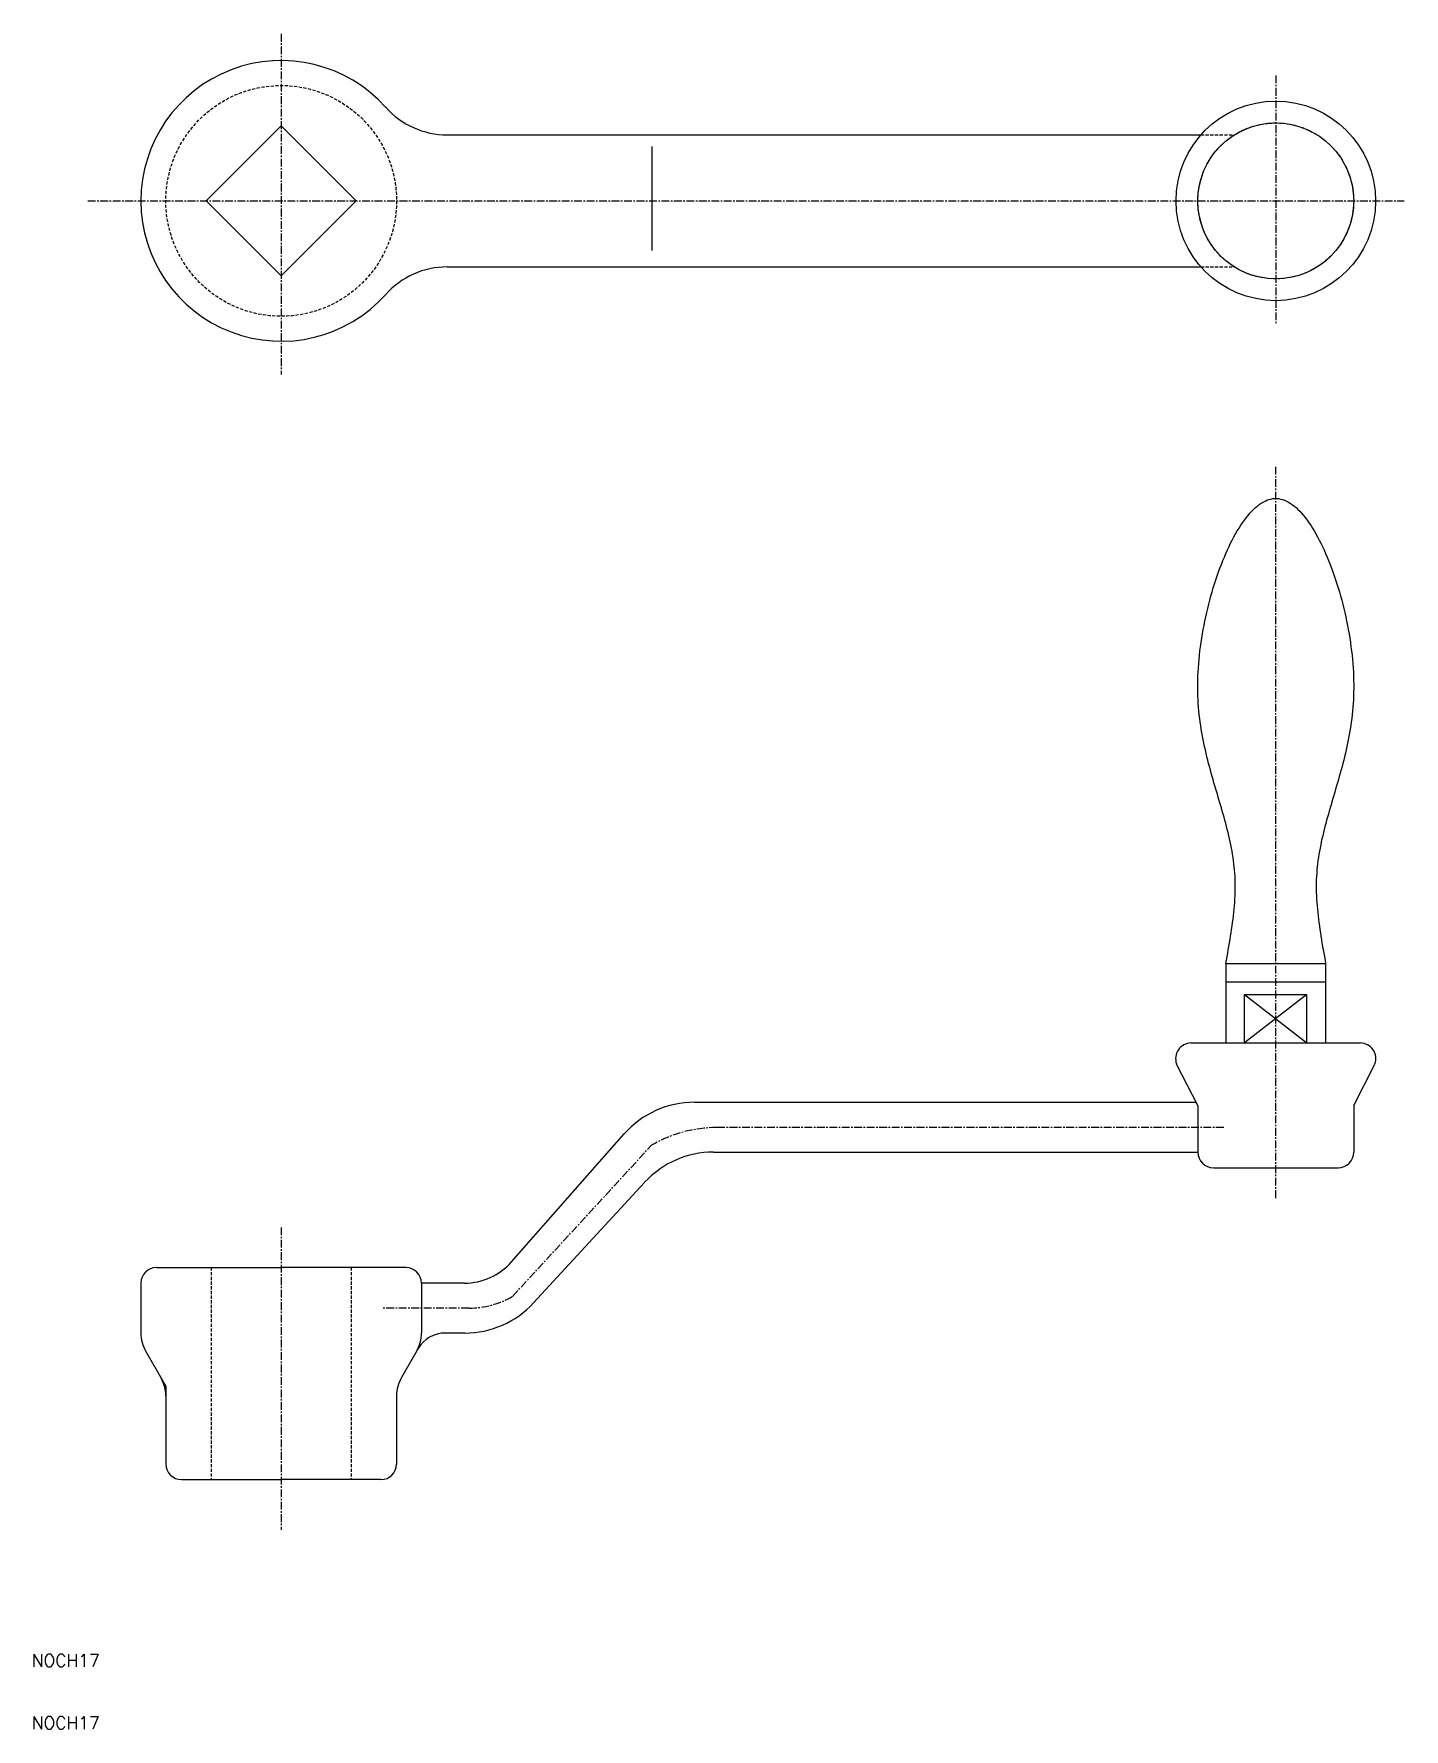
# Model space of a CAD drawing. Extents: x 10 to 230, y 10 to 282.
import ezdxf

# ---------------------------------------------------------------- set-up
doc = ezdxf.new("R2010")
doc.units = 0
doc.linetypes.add('CENTER', pattern=[2, 1.25, -0.25, 0.25, -0.25])
doc.linetypes.add('DASHED', pattern=[0.75, 0.5, -0.25])
doc.layers.get('0').update_dxf_attribs({"linetype": 'CONTINUOUS'})
doc.layers.add('CENTER', color=1, linetype='CENTER')
doc.styles.get("Standard").update_dxf_attribs({"font": 'txt.shx'})

msp = doc.modelspace()

# ---------------------------------------------------------------- linework, layer by layer
at = {"color": 7, "linetype": 'CONTINUOUS'}
for p, q in [((76.64, 265.6), (197.5, 265.6)), ((109.49, 247.08), (109.49, 263.71)), ((76.64, 244.43), (197.5, 244.43)), ((201.5, 132.75), (201.5, 120)), ((201.5, 132.75), (217.5, 132.75)), ((217.5, 132.75), (217.5, 120)), ((201.5, 129.8), (217.5, 129.8)), ((204.5, 120), (204.5, 127.8)), ((204.5, 127.8), (214.5, 127.8)), ((214.5, 120), (214.5, 127.8)), ((195.93, 120), (223.06, 120)), ((201.5, 120), (217.5, 120)), ((197, 110), (193.59, 116.63)), ((222, 110), (225.4, 116.63)), ((116.27, 110.5), (196.74, 110.5)), ((197, 110), (197, 102.5)), ((222, 110), (222, 102.5)), ((86.92, 84.89), (105.02, 105.42)), ((119.32, 102.5), (197, 102.5)), ((199.5, 100), (219.5, 100)), ((90.48, 78.34), (108.28, 97.66)), ((30, 84), (50, 84)), ((70, 84), (50, 84)), ((27.5, 81.5), (27.5, 73.53)), ((72.5, 81.5), (72.5, 73.53)), ((79.42, 81.5), (72.5, 81.5)), ((79.45, 73.5), (76.3, 73.5)), ((71.97, 71), (69.3, 66.39)), ((28.3, 70.53), (31.5, 65)), ((31.5, 65), (31.5, 52.5)), ((68.5, 63.39), (68.5, 52.5)), ((34, 50), (50, 50)), ((66, 50), (50, 50))]:
    msp.add_line(p, q, dxfattribs=at)
at = {"color": 3, "linetype": 'DASHED'}
for p, q in [((197.5, 265.6), (202.85, 265.6)), ((197.5, 244.43), (202.85, 244.43)), ((38.77, 84), (38.77, 50)), ((61.23, 84), (61.23, 50))]:
    msp.add_line(p, q, dxfattribs=at)
at = {"color": 3, "linetype": 'CONTINUOUS'}
for p, q in [((214.5, 127.8), (204.5, 120)), ((204.5, 127.8), (214.5, 120))]:
    msp.add_line(p, q, dxfattribs=at)
at = {"color": 7, "linetype": 'CONTINUOUS'}
msp.add_lwpolyline([(50, 242.99), (62.02, 255.01), (50, 267.04), (37.98, 255.01)], close=True, dxfattribs=at)
msp.add_polyline3d([(201.5, 132.75, 0), (201.6, 133.3, 0), (201.69, 133.85, 0), (201.79, 134.4, 0), (201.89, 134.95, 0), (201.98, 135.49, 0), (202.08, 136.04, 0), (202.17, 136.59, 0), (202.26, 137.14, 0), (202.34, 137.68, 0), (202.42, 138.22, 0), (202.5, 138.77, 0), (202.58, 139.31, 0), (202.65, 139.85, 0), (202.71, 140.39, 0), (202.77, 140.93, 0), (202.82, 141.47, 0), (202.87, 142, 0), (202.91, 142.53, 0), (202.95, 143.06, 0), (202.97, 143.59, 0), (202.99, 144.12, 0), (203.01, 144.64, 0), (203.01, 145.16, 0), (203, 145.68, 0), (202.99, 146.2, 0), (202.97, 146.71, 0), (202.93, 147.23, 0), (202.89, 147.74, 0), (202.84, 148.24, 0), (202.79, 148.75, 0), (202.72, 149.25, 0), (202.65, 149.75, 0), (202.57, 150.25, 0), (202.48, 150.75, 0), (202.39, 151.25, 0), (202.29, 151.75, 0), (202.19, 152.24, 0), (202.08, 152.74, 0), (201.97, 153.23, 0), (201.85, 153.73, 0), (201.73, 154.22, 0), (201.6, 154.72, 0), (201.47, 155.21, 0), (201.34, 155.7, 0), (201.2, 156.2, 0), (201.06, 156.69, 0), (200.92, 157.19, 0), (200.78, 157.69, 0), (200.63, 158.19, 0), (200.48, 158.69, 0), (200.33, 159.19, 0), (200.19, 159.69, 0), (200.04, 160.19, 0), (199.89, 160.7, 0), (199.74, 161.21, 0), (199.59, 161.72, 0), (199.44, 162.23, 0), (199.3, 162.75, 0), (199.15, 163.26, 0), (199.01, 163.78, 0), (198.87, 164.31, 0), (198.73, 164.83, 0), (198.6, 165.36, 0), (198.46, 165.9, 0), (198.33, 166.44, 0), (198.21, 166.98, 0), (198.09, 167.52, 0), (197.97, 168.07, 0), (197.86, 168.62, 0), (197.76, 169.18, 0), (197.66, 169.74, 0), (197.56, 170.31, 0), (197.47, 170.88, 0), (197.39, 171.46, 0), (197.31, 172.04, 0), (197.24, 172.63, 0), (197.18, 173.22, 0), (197.13, 173.82, 0), (197.08, 174.43, 0), (197.05, 175.04, 0), (197.02, 175.66, 0), (197, 176.28, 0), (196.99, 176.91, 0), (196.99, 177.55, 0), (197, 178.19, 0), (197.02, 178.84, 0), (197.05, 179.5, 0), (197.09, 180.16, 0), (197.14, 180.83, 0), (197.2, 181.5, 0), (197.27, 182.17, 0), (197.34, 182.85, 0), (197.43, 183.53, 0), (197.53, 184.22, 0), (197.63, 184.9, 0), (197.74, 185.59, 0), (197.86, 186.27, 0), (197.99, 186.95, 0), (198.13, 187.64, 0), (198.27, 188.32, 0), (198.42, 189, 0), (198.58, 189.67, 0), (198.75, 190.35, 0), (198.92, 191.02, 0), (199.1, 191.68, 0), (199.29, 192.34, 0), (199.48, 192.99, 0), (199.68, 193.63, 0), (199.89, 194.27, 0), (200.1, 194.9, 0), (200.32, 195.52, 0), (200.54, 196.14, 0), (200.77, 196.74, 0), (201.01, 197.33, 0), (201.25, 197.91, 0), (201.49, 198.48, 0), (201.74, 199.04, 0), (202, 199.59, 0), (202.26, 200.12, 0), (202.52, 200.64, 0), (202.78, 201.14, 0), (203.06, 201.63, 0), (203.33, 202.1, 0), (203.61, 202.56, 0), (203.89, 203, 0), (204.17, 203.42, 0), (204.46, 203.82, 0), (204.75, 204.21, 0), (205.05, 204.57, 0), (205.34, 204.92, 0), (205.64, 205.24, 0), (205.94, 205.54, 0), (206.24, 205.83, 0), (206.55, 206.08, 0), (206.85, 206.32, 0), (207.16, 206.53, 0), (207.47, 206.72, 0), (207.78, 206.88, 0), (208.09, 207.02, 0), (208.4, 207.13, 0), (208.71, 207.21, 0), (209.03, 207.27, 0), (209.34, 207.3, 0), (209.65, 207.3, 0), (209.97, 207.27, 0), (210.28, 207.21, 0), (210.59, 207.13, 0), (210.9, 207.02, 0), (211.21, 206.88, 0), (211.52, 206.72, 0), (211.83, 206.53, 0), (212.14, 206.32, 0), (212.44, 206.08, 0), (212.75, 205.83, 0), (213.05, 205.54, 0), (213.35, 205.24, 0), (213.65, 204.92, 0), (213.95, 204.57, 0), (214.24, 204.21, 0), (214.53, 203.82, 0), (214.82, 203.42, 0), (215.1, 203, 0), (215.38, 202.56, 0), (215.66, 202.1, 0), (215.94, 201.63, 0), (216.21, 201.14, 0), (216.47, 200.64, 0), (216.74, 200.12, 0), (217, 199.59, 0), (217.25, 199.04, 0), (217.5, 198.48, 0), (217.74, 197.91, 0), (217.98, 197.33, 0), (218.22, 196.74, 0), (218.45, 196.14, 0), (218.67, 195.52, 0), (218.89, 194.9, 0), (219.1, 194.27, 0), (219.31, 193.63, 0), (219.51, 192.99, 0), (219.7, 192.34, 0), (219.89, 191.68, 0), (220.07, 191.02, 0), (220.24, 190.35, 0), (220.41, 189.67, 0), (220.57, 189, 0), (220.72, 188.32, 0), (220.86, 187.64, 0), (221, 186.95, 0), (221.13, 186.27, 0), (221.25, 185.59, 0), (221.36, 184.9, 0), (221.47, 184.22, 0), (221.56, 183.53, 0), (221.65, 182.85, 0), (221.73, 182.17, 0), (221.79, 181.5, 0), (221.85, 180.83, 0), (221.9, 180.16, 0), (221.94, 179.5, 0), (221.97, 178.84, 0), (221.99, 178.19, 0), (222, 177.55, 0), (222, 176.91, 0), (221.99, 176.28, 0), (221.97, 175.66, 0), (221.94, 175.04, 0), (221.91, 174.43, 0), (221.86, 173.82, 0), (221.81, 173.22, 0), (221.75, 172.63, 0), (221.68, 172.04, 0), (221.6, 171.46, 0), (221.52, 170.88, 0), (221.43, 170.31, 0), (221.34, 169.74, 0), (221.24, 169.18, 0), (221.13, 168.62, 0), (221.02, 168.07, 0), (220.9, 167.52, 0), (220.78, 166.98, 0), (220.66, 166.44, 0), (220.53, 165.9, 0), (220.4, 165.36, 0), (220.26, 164.83, 0), (220.12, 164.31, 0), (219.98, 163.78, 0), (219.84, 163.26, 0), (219.69, 162.75, 0), (219.55, 162.23, 0), (219.4, 161.72, 0), (219.25, 161.21, 0), (219.1, 160.7, 0), (218.95, 160.19, 0), (218.81, 159.69, 0), (218.66, 159.19, 0), (218.51, 158.69, 0), (218.36, 158.19, 0), (218.22, 157.69, 0), (218.07, 157.19, 0), (217.93, 156.69, 0), (217.79, 156.2, 0), (217.66, 155.7, 0), (217.52, 155.21, 0), (217.39, 154.72, 0), (217.26, 154.22, 0), (217.14, 153.73, 0), (217.02, 153.23, 0), (216.91, 152.74, 0), (216.8, 152.24, 0), (216.7, 151.75, 0), (216.6, 151.25, 0), (216.51, 150.75, 0), (216.42, 150.25, 0), (216.34, 149.75, 0), (216.27, 149.25, 0), (216.21, 148.75, 0), (216.15, 148.24, 0), (216.1, 147.74, 0), (216.06, 147.23, 0), (216.03, 146.71, 0), (216, 146.2, 0), (215.99, 145.68, 0), (215.98, 145.16, 0), (215.99, 144.64, 0), (216, 144.12, 0), (216.02, 143.59, 0), (216.04, 143.06, 0), (216.08, 142.53, 0), (216.12, 142, 0), (216.17, 141.47, 0), (216.22, 140.93, 0), (216.28, 140.39, 0), (216.34, 139.85, 0), (216.41, 139.31, 0), (216.49, 138.77, 0), (216.57, 138.22, 0), (216.65, 137.68, 0), (216.73, 137.14, 0), (216.82, 136.59, 0), (216.91, 136.04, 0), (217.01, 135.49, 0), (217.1, 134.95, 0), (217.2, 134.4, 0), (217.3, 133.85, 0), (217.4, 133.3, 0), (217.5, 132.75, 0)], dxfattribs=at)
at = {"color": 3, "linetype": 'DASHED'}
for centre, radius in [((50, 255.01), 18.5), ((209.5, 255.01), 12.5)]:
    msp.add_circle(centre, radius, dxfattribs=at)
at = {"color": 7, "linetype": 'CONTINUOUS'}
for radius in [16, 12.5]:
    msp.add_circle((209.5, 255.01), radius, dxfattribs=at)
for centre, radius, start, end in [((50, 255.01), 22.5, 41.8103, 318.1897), ((76.64, 278.84), 13.24, 221.8103, 270), ((76.64, 231.19), 13.24, 90, 138.1897), ((195.93, 117.5), 2.5, 90, 200.3029), ((223.06, 117.5), 2.5, 339.6971, 90), ((116.27, 95.5), 15, 90, 138.6076), ((119.32, 87.5), 15, 90, 137.3479), ((199.5, 102.5), 2.5, 180, 270), ((219.5, 102.5), 2.5, 270, 0), ((79.42, 91.5), 10, 270, 318.6076), ((30, 81.5), 2.5, 90, 180), ((70, 81.5), 2.5, 0, 90), ((79.45, 88.5), 15, 270, 317.3479), ((33.5, 73.53), 6, 180, 210), ((66.5, 73.53), 6, 330, 0), ((76.3, 68.5), 5, 90, 150), ((25.5, 63.39), 6, 0, 30), ((74.5, 63.39), 6, 150, 180), ((34, 52.5), 2.5, 180, 270), ((66, 52.5), 2.5, 270, 0)]:
    msp.add_arc(centre, radius, start, end, dxfattribs=at)
at = {"layer": 'CENTER', "color": 1, "linetype": 'CENTER'}
for p, q in [((50, 281.78), (50, 227.17)), ((209.5, 275.13), (209.5, 235.29)), ((18.99, 255.01), (230.08, 255.01)), ((209.5, 95.14), (209.5, 212.48)), ((119.91, 106.5), (201.24, 106.5)), ((87.11, 79.38), (109.41, 103.63)), ((50, 90.44), (50, 41.95)), ((80.11, 77.5), (66.36, 77.5))]:
    msp.add_line(p, q, dxfattribs=at)
for centre, radius, start, end in [((119.91, 85.44), 21, 90, 120), ((80.11, 91.5), 14, 270, 300)]:
    msp.add_arc(centre, radius, start, end, dxfattribs=at)

# ---------------------------------------------------------------- texts
at = {"color": 7, "linetype": 'CONTINUOUS'}
for p in [(10, 20), (10, 10)]:
    msp.add_text('NOCH17', height=2, dxfattribs=at).set_placement(p)

doc.saveas('drawing.dxf')
